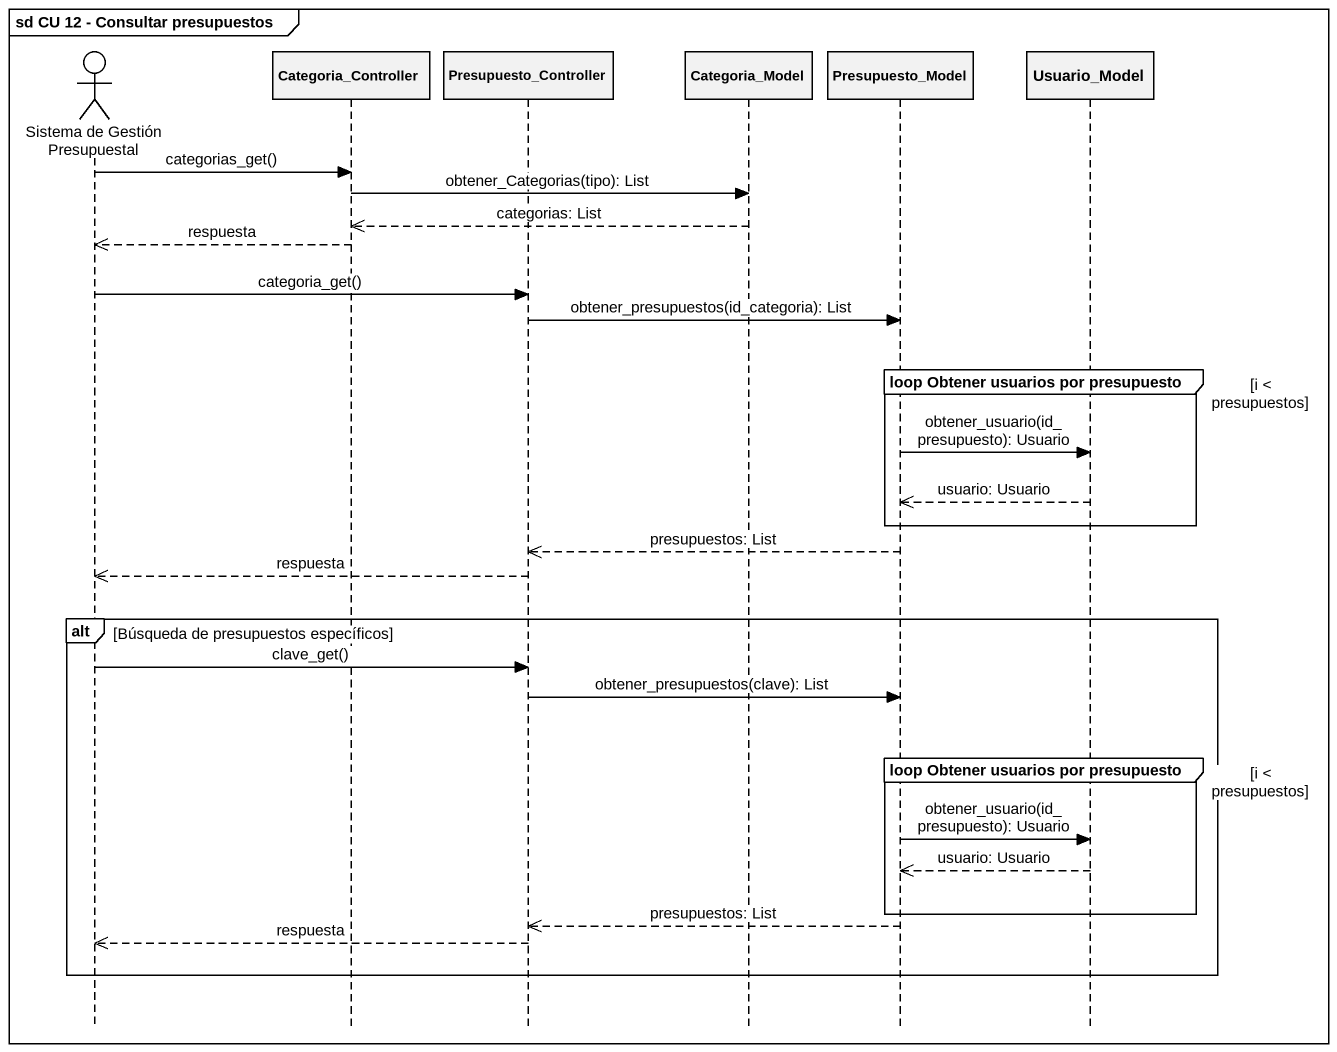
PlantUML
@startuml
mainframe sd CU 12 - Consultar presupuestos
hide footbox
actor "Sistema de Gestión Presupuestal" as Sistema_de_Gestión
participant Categoria_Controller
participant Presupuesto_Controller
participant Categoria_Model
participant Presupuesto_Model
participant Usuario_Model

Sistema_de_Gestión -> Categoria_Controller : categorias_get()
Categoria_Controller -> Categoria_Model : obtener_Categorias(tipo): List
Categoria_Model -->> Categoria_Controller : categorias: List
Categoria_Controller -->> Sistema_de_Gestión : respuesta
Sistema_de_Gestión -> Presupuesto_Controller : categoria_get()
Presupuesto_Controller -> Presupuesto_Model : obtener_presupuestos(id_categoria): List
group loop Obtener usuarios por presupuesto [i < presupuestos]
  Presupuesto_Model -> Usuario_Model : obtener_usuario(id_presupuesto): Usuario
  Usuario_Model -->> Presupuesto_Model : usuario: Usuario
end
Presupuesto_Model -->> Presupuesto_Controller : presupuestos: List
Presupuesto_Controller -->> Sistema_de_Gestión : respuesta
alt Búsqueda de presupuestos específicos
  Sistema_de_Gestión -> Presupuesto_Controller : clave_get()
  Presupuesto_Controller -> Presupuesto_Model : obtener_presupuestos(clave): List
  group loop Obtener usuarios por presupuesto [i < presupuestos]
    Presupuesto_Model -> Usuario_Model : obtener_usuario(id_presupuesto): Usuario
    Usuario_Model -->> Presupuesto_Model : usuario: Usuario
  end
  Presupuesto_Model -->> Presupuesto_Controller : presupuestos: List
  Presupuesto_Controller -->> Sistema_de_Gestión : respuesta
end
@enduml
